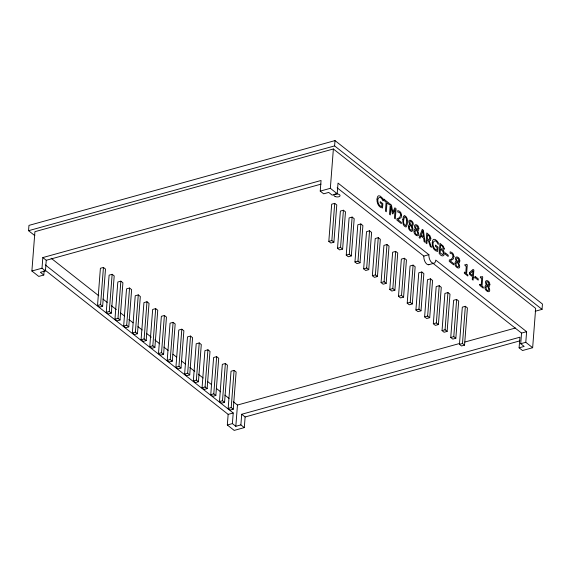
<?xml version="1.0" encoding="UTF-8"?>
<svg xmlns="http://www.w3.org/2000/svg" width="571" height="571" viewBox="0 0 571 571"><rect width="100%" height="100%" fill="white"/><g stroke="black" fill="none" stroke-linecap="round" stroke-linejoin="round"><path stroke-width="0.86" d="M34.838 235.652L28.55 230.698L28.957 225.388L335.006 140.594L542.45 304.043L542.043 309.361L535.163 311.266M44.145 270.583L43.803 275.008L38.749 276.414L31.89 271.011L34.917 231.676L333.371 148.981L535.677 308.383L532.65 347.718L522.529 350.523L519.103 347.818L519.924 337.19L241.697 414.275L240.876 424.903L244.309 427.608L245.123 416.973L241.697 414.275M42.825 257.571L46.251 260.276L45.437 270.904L42.004 268.206L42.825 257.571L321.052 180.486L320.231 191.121L323.657 193.819L328.718 192.42L332.151 195.118L337.204 193.719L338.025 183.091L428.885 254.687A6.124 3.155 74.5 0 0 431.904 262.703A6.124 3.155 74.5 0 0 435.744 260.09L526.612 331.68L525.791 342.315L532.65 347.718M97.534 305.492L100.396 268.284L103.437 267.442L105.492 269.062L102.63 306.27L99.597 307.112L97.534 305.492L100.575 304.65L102.63 306.27M100.575 304.65L103.437 267.442M106.249 312.351L109.111 275.143L112.144 274.308L114.2 275.929L111.338 313.129L108.304 313.971L106.249 312.351L109.282 311.509L111.338 313.129M109.282 311.509L112.144 274.308M114.957 319.218L117.819 282.01L120.852 281.168L122.908 282.788L120.046 319.996L117.012 320.838L114.957 319.218L117.99 318.375L120.046 319.996M117.99 318.375L120.852 281.168M123.664 326.077L126.526 288.869L129.56 288.027L131.623 289.654L128.753 326.855L125.72 327.697L123.664 326.077L126.698 325.234L128.753 326.855M126.698 325.234L129.56 288.027M132.372 332.936L135.234 295.735L138.275 294.893L140.33 296.513L137.468 333.721L134.428 334.563L132.372 332.936L135.406 332.101L137.468 333.721M135.406 332.101L138.275 294.893M141.08 339.802L143.942 302.594L146.983 301.752L149.038 303.372L146.176 340.58L143.143 341.422L141.08 339.802L144.12 338.96L146.176 340.58M144.12 338.96L146.983 301.752M149.795 346.661L152.657 309.461L155.69 308.618L157.746 310.239L154.884 347.446L151.85 348.281L149.795 346.661L152.828 345.819L154.884 347.446M152.828 345.819L155.69 308.618M158.502 353.528L161.365 316.32L164.398 315.478L166.454 317.098L163.591 354.305L160.558 355.148L158.502 353.528L161.536 352.685L163.591 354.305M161.536 352.685L164.398 315.478M167.21 360.387L170.072 323.186L173.106 322.344L175.169 323.964L172.299 361.172L169.266 362.007L167.21 360.387L170.244 359.544L172.299 361.172M170.244 359.544L173.106 322.344M175.918 367.253L178.78 330.045L181.821 329.203L183.876 330.823L181.014 368.031L177.974 368.873L175.918 367.253L178.951 366.411L181.014 368.031M178.951 366.411L181.821 329.203M184.626 374.112L187.495 336.904L190.528 336.069L192.584 337.689L189.722 374.89L186.688 375.732L184.626 374.112L187.666 373.27L189.722 374.89M187.666 373.27L190.528 336.069M193.341 380.978L196.203 343.771L199.236 342.928L201.292 344.549L198.43 381.756L195.396 382.599L193.341 380.978L196.374 380.136L198.43 381.756M196.374 380.136L199.236 342.928M202.048 387.837L204.91 350.63L207.944 349.795L210 351.415L207.137 388.615L204.104 389.458L202.048 387.837L205.082 386.995L207.137 388.615M205.082 386.995L207.944 349.795M210.756 394.697L213.618 357.496L216.652 356.654L218.714 358.274L215.852 395.482L212.812 396.324L210.756 394.697L213.79 393.862L215.852 395.482M213.79 393.862L216.652 356.654M219.464 401.563L222.326 364.355L225.367 363.513L227.422 365.14L224.56 402.341L221.519 403.183L219.464 401.563L222.497 400.721L224.56 402.341M222.497 400.721L225.367 363.513M228.172 408.422L231.041 371.221L234.074 370.379L236.13 371.999L233.268 409.207L230.234 410.042L228.172 408.422L231.212 407.587L233.268 409.207M244.309 427.608L234.189 430.406L227.329 425.002L228.15 414.375L45.152 270.183M231.212 407.587L234.074 370.379M240.876 424.903L235.823 426.309L232.39 423.603L233.211 412.976L45.323 264.93M235.823 426.309L237.457 405.046L233.254 401.734M337.204 193.719L330.345 188.316L333.371 148.981M542.043 309.361L334.599 145.905L335.006 140.594M328.817 241.412L331.68 204.204L334.713 203.362L336.776 204.982L333.907 242.19L330.873 243.032L328.817 241.412L331.851 240.569L333.907 242.19M331.851 240.569L334.713 203.362M337.525 248.271L340.387 211.07L343.421 210.228L345.484 211.848L342.621 249.056L339.581 249.891L337.525 248.271L340.559 247.429L342.621 249.056M340.559 247.429L343.421 210.228M346.233 255.137L349.095 217.929L352.136 217.087L354.191 218.707L351.329 255.915L348.296 256.757L346.233 255.137L349.274 254.295L351.329 255.915M349.274 254.295L352.136 217.087M354.948 261.996L357.81 224.788L360.843 223.953L362.899 225.574L360.037 262.774L357.003 263.616L354.948 261.996L357.981 261.154L360.037 262.774M357.981 261.154L360.843 223.953M363.656 268.862L366.518 231.655L369.551 230.812L371.607 232.433L368.745 269.64L365.711 270.483L363.656 268.862L366.689 268.02L368.745 269.64M366.689 268.02L369.551 230.812M372.363 275.722L375.226 238.514L378.259 237.672L380.322 239.299L377.452 276.5L374.419 277.342L372.363 275.722L375.397 274.879L377.452 276.5M375.397 274.879L378.259 237.672M381.071 282.581L383.933 245.38L386.974 244.538L389.029 246.158L386.167 283.366L383.127 284.208L381.071 282.581L384.105 281.746L386.167 283.366M384.105 281.746L386.974 244.538M389.779 289.447L392.641 252.239L395.682 251.397L397.737 253.024L394.875 290.225L391.842 291.067L389.779 289.447L392.819 288.605L394.875 290.225M392.819 288.605L395.682 251.397M398.494 296.306L401.356 259.106L404.389 258.263L406.445 259.884L403.583 297.091L400.549 297.926L398.494 296.306L401.527 295.471L403.583 297.091M401.527 295.471L404.389 258.263M407.202 303.172L410.064 265.965L413.097 265.122L415.153 266.743L412.291 303.95L409.257 304.793L407.202 303.172L410.235 302.33L412.291 303.95M410.235 302.33L413.097 265.122M415.909 310.032L418.771 272.831L421.805 271.989L423.868 273.609L420.998 310.817L417.965 311.652L415.909 310.032L418.943 309.189L420.998 310.817M418.943 309.189L421.805 271.989M424.617 316.898L427.479 279.69L430.52 278.848L432.575 280.468L429.713 317.676L426.673 318.518L424.617 316.898L427.65 316.056L429.713 317.676M427.65 316.056L430.52 278.848M433.325 323.757L436.194 286.549L439.227 285.714L441.283 287.334L438.421 324.535L435.387 325.377L433.325 323.757L436.365 322.915L438.421 324.535M436.365 322.915L439.227 285.714M442.04 330.623L444.902 293.415L447.935 292.573L449.991 294.193L447.129 331.401L444.095 332.243L442.04 330.623L445.073 329.781L447.129 331.401M445.073 329.781L447.935 292.573M450.747 337.482L453.61 300.275L456.643 299.44L458.699 301.06L455.836 338.26L452.803 339.103L450.747 337.482L453.781 336.64L455.836 338.26M453.781 336.64L456.643 299.44M459.455 344.349L462.317 307.141L465.351 306.299L467.413 307.919L464.551 345.127L461.511 345.969L459.455 344.349L462.489 343.506L464.551 345.127M462.489 343.506L465.351 306.299M519.103 347.818L524.164 346.419L520.731 343.713L521.551 333.086L432.782 263.138M411.391 225.481C413.154 224.667 412.183 221.755 410.642 221.148L409.921 221.405C409.15 224.71 415.702 228.771 411.77 231.555C409.014 231.055 407.137 226.63 409.2 224.581L409.742 224.51C405.774 216.124 416.23 221.655 412.412 226.159L411.912 226.23M28.55 230.698L334.599 145.905M46.251 260.276L321.045 184.14M31.89 271.011L42.004 268.206M320.231 191.121L330.345 188.316M45.437 270.904L40.377 272.31L43.803 275.008M337.161 187.795L423.832 256.086L428.885 254.687M428.621 264.744L433.675 263.338M237.457 405.046L459.719 343.464M464.865 342.036L515.499 328.011M228.15 414.375L233.211 412.976M521.551 333.086L526.612 331.68M245.123 416.973L519.917 340.844M227.329 425.002L232.39 423.603M520.731 343.713L525.791 342.315M51.119 258.22L98.754 295.757M102.958 299.068L107.162 302.38M111.366 305.692L116.27 309.553M120.467 312.865L124.671 316.177M128.875 319.489L133.079 322.801M137.982 326.669L142.186 329.981M146.39 333.293L151.294 337.154M154.798 339.916L159.702 343.778M163.898 347.089L168.102 350.401M173.006 354.263L176.51 357.025M181.414 360.886L185.618 364.198M189.822 367.51L194.725 371.378M198.23 374.133L203.133 378.002M207.33 381.314L211.534 384.626M216.438 388.487L220.642 391.799M224.846 395.111L229.05 398.422M429.392 264.459A6.124 3.155 74.5 0 1 425.566 262.667A6.124 3.155 74.5 0 1 423.832 256.086M418.886 228.636L418.5 230.327L417.608 230.727C422.133 239.642 411.47 235.124 414.475 229.385L415.445 229.007C411.984 223.033 418.821 223.561 418.886 228.636M430.848 238.278L430.527 240.334L429.285 240.948L431.39 247.293L430.27 246.408L428.4 240.669L427.172 239.706L426.865 243.724L426.002 243.046L426.78 232.939L429.942 235.73L430.848 238.278M444.159 248.406L444.045 249.655L443.132 250.383C446.294 254.102 442.932 258.998 439.192 253.438L439.97 243.332L443.296 246.172L444.159 248.406M459.826 260.897L459.448 262.589L458.556 262.988C463.259 272.474 451.504 266.6 455.844 261.34L456.386 261.268C452.953 255.394 459.726 255.722 459.826 260.897M489.861 284.558L489.475 286.257L488.59 286.649C493.294 296.135 481.531 290.261 485.878 285L486.421 284.929C482.987 279.062 489.754 279.383 489.861 284.558M429.934 238.007L429.156 239.799L427.258 238.592L427.558 234.774L429.178 236.137L429.934 238.007M401.62 215.196L401.085 217.565L397.887 219.664L401.392 222.426L401.306 223.589L396.888 220.106L397.002 218.693C401.006 218.515 402.184 211.991 397.73 212.012L397.801 210.549L399.679 211.363L400.906 212.783L401.62 215.196M409.229 226.766L409.721 229.035L411.091 230.334C413.34 229.692 411.27 226.344 410.271 225.26L409.229 226.766M414.931 231.255L415.417 233.525L416.794 234.831C419.093 234.296 416.88 230.605 415.973 229.749L414.931 231.255M453.966 256.443L453.431 258.813L450.233 260.911L453.745 263.674L453.652 264.837L449.241 261.354L449.348 259.941C453.353 259.762 454.53 253.239 450.084 253.26L450.148 251.797L452.032 252.61L453.26 254.024L453.966 256.443M455.879 263.517L456.365 265.786L457.742 267.092C459.99 266.443 457.921 263.103 456.914 262.01L455.879 263.517M485.907 287.184L486.399 289.447L487.77 290.753C490.018 290.111 487.948 286.763 486.949 285.678L485.907 287.184M443.453 252.974L442.853 254.652L440.141 252.974L440.434 249.213L442.518 250.912L443.453 252.974M377.038 199.101C376.66 202.719 378.452 207.494 382.52 207.994L382.856 203.654L380.25 201.606L380.158 202.784L381.906 204.161L381.713 206.638C377.888 206.117 375.982 197.609 380.1 197.252A6.652 3.426 74.5 0 1 382.142 199.308L383.055 200.949L383.177 199.358L381.985 197.666L380.1 196.06L378.794 195.774A5.182 2.669 74.5 0 0 377.438 197.109L377.038 199.101M432.254 242.604C431.876 246.222 433.66 250.997 437.729 251.497L438.064 247.157L435.459 245.109L435.366 246.287L437.115 247.664L436.922 250.141C433.103 249.62 431.191 241.112 435.316 240.755A6.652 3.426 74.5 0 1 437.357 242.811L438.271 244.452L438.392 242.861L437.193 241.169L435.316 239.563L434.003 239.278A5.182 2.669 74.5 0 0 432.647 240.612L432.254 242.604M406.581 220.477L406.302 224.06L405.517 225.659C402.534 224.225 403.64 219.485 404.482 216.973L405.067 216.873L406.109 217.908L406.581 220.477M402.876 219.478C402.669 222.105 402.748 225.995 405.753 226.98L406.174 226.887C408.087 223.725 408.486 217.33 404.504 215.51L403.433 216.466L402.876 219.478M383.876 199.136L383.791 200.328L386.117 202.17L385.432 211.077L386.296 211.762L386.981 202.848L389.315 204.682L389.408 203.49L383.876 199.136M390.278 204.182L389.501 214.289L390.314 214.924L390.985 206.217L392.327 213.561L392.841 213.968L395.111 209.471L394.44 218.179L395.31 218.864L396.088 208.758L394.882 207.808L392.769 212.112L391.463 205.11L390.278 204.182M440.748 245.159L440.519 248.078C443.867 252.146 443.938 245.637 440.748 245.159M445.516 253.081L445.423 254.309L448.156 256.465L448.249 255.237L445.516 253.081M464.387 272.196L464.309 273.231L467.835 276.007L467.913 274.979L466.586 273.93L467.285 264.823L466.607 264.287L466.072 265.065L464.98 264.501L464.908 265.422L466.264 266.493L465.743 273.266L464.387 272.196M469.469 272.624L469.348 274.187L472.467 276.642L472.253 279.49L473.095 280.154L473.309 277.306L474.28 278.07L474.358 276.985L473.395 276.221L473.866 270.04L473.066 269.405L469.469 272.624M472.902 270.997L472.552 275.557L470.026 273.566L472.902 270.997M475.55 276.749L475.457 277.977L478.191 280.125L478.284 278.898L475.55 276.749M479.818 284.358L479.74 285.386L483.266 288.169L483.344 287.134L482.017 286.085L482.716 276.978L482.038 276.443L481.496 277.22L480.411 276.657L480.339 277.577L481.696 278.648L481.175 285.421L479.818 284.358M418.015 228.536L417.094 229.97L415.595 227.436L415.924 225.631L417.358 226.444L418.015 228.536M458.963 260.797L458.035 262.232L456.543 259.698L456.864 257.892L458.306 258.706L458.963 260.797M488.99 284.458L488.069 285.9L486.571 283.359L486.899 281.553L488.333 282.367L488.99 284.458M420.841 235.994L419.985 238.307L419.107 237.615L422.255 229.378L423.411 230.284L425.01 242.268L424.082 241.54L423.661 238.214L420.841 235.994M422.726 230.991L421.191 235.045L423.482 236.851L422.726 230.991M335.248 196.56A3.062 1.506 4.4 0 0 340.052 195.732A3.062 1.506 4.4 0 0 335.727 193.976A3.062 1.506 4.4 0 0 335.248 196.56"/></g></svg>
